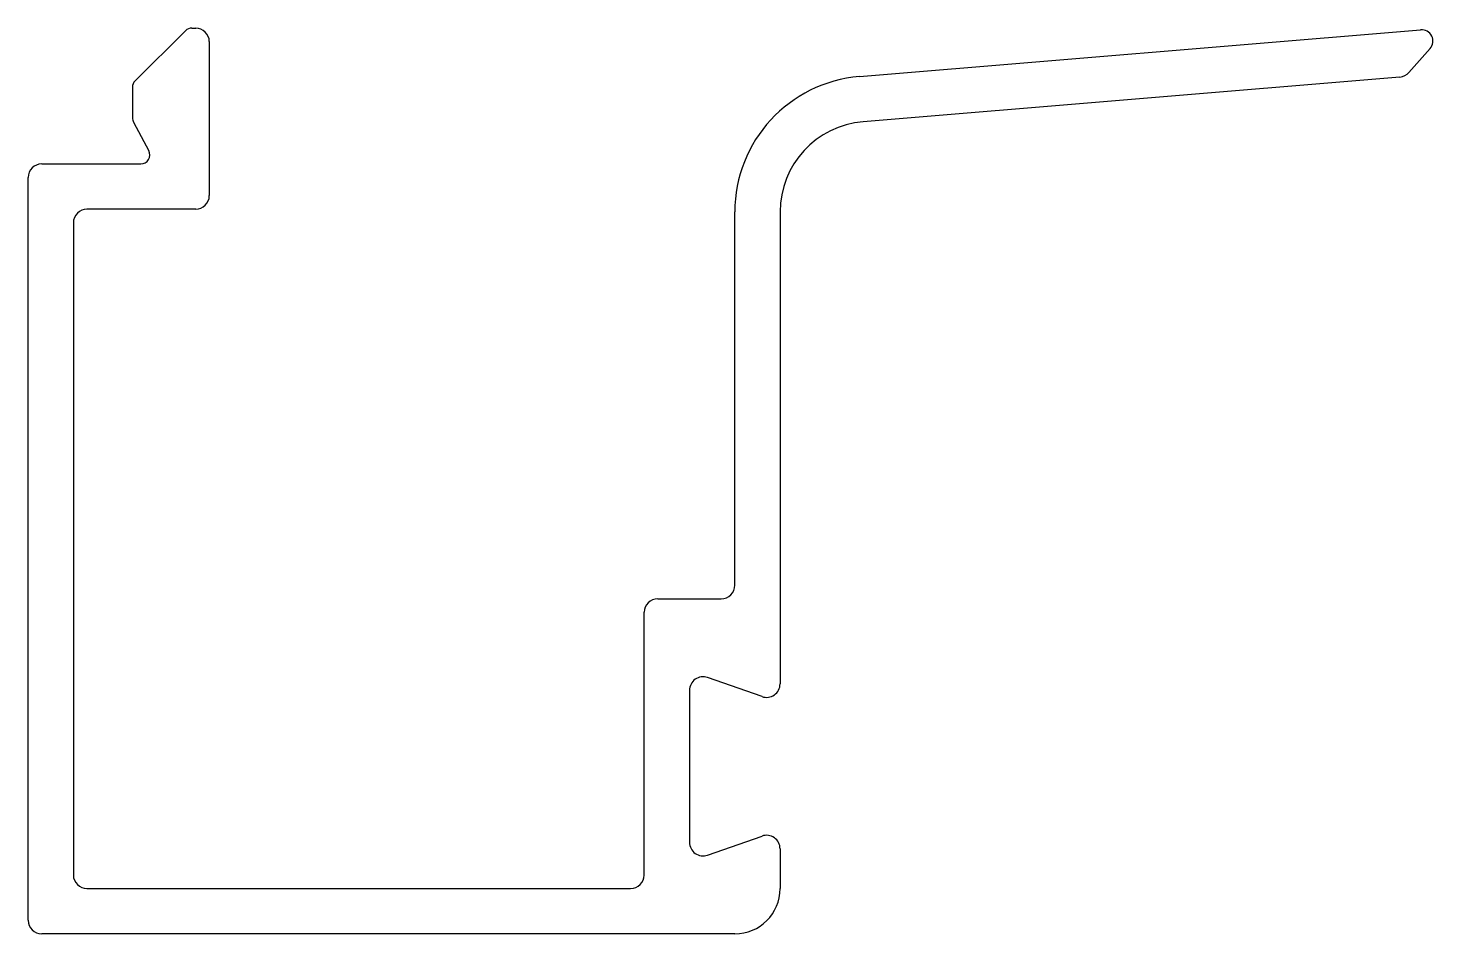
# Model space of a CAD drawing. Extents: x 857 to 888, y 459.1 to 479.1.
import ezdxf

# ---------------------------------------------------------------- set-up
doc = ezdxf.new("R2010")
doc.units = 0
doc.layers.get('0').update_dxf_attribs({"linetype": 'CONTINUOUS'})

msp = doc.modelspace()

# ---------------------------------------------------------------- linework, layer by layer
for p, q in [((860.614, 479.147), (860.7, 479.147)), ((875.351, 478.076), (887.739, 479.108)), ((860.473, 479.088), (859.362, 477.983)), ((861, 478.847), (861, 475.447)), ((887.48, 478.166), (887.947, 478.693)), ((887.281, 478.066), (875.434, 477.079)), ((859.303, 477.842), (859.303, 477.165)), ((859.327, 477.071), (859.662, 476.44)), ((857.3, 476.147), (859.486, 476.147)), ((857, 459.447), (857, 475.847)), ((860.7, 475.147), (858.3, 475.147)), ((872.6, 466.847), (872.6, 475.086)), ((873.6, 475.086), (873.6, 464.669)), ((858, 474.847), (858, 460.447)), ((870.9, 466.547), (872.3, 466.547)), ((870.6, 460.447), (870.6, 466.247)), ((873.201, 464.386), (872, 464.807)), ((871.6, 464.524), (871.6, 461.169)), ((872, 460.886), (873.201, 461.307)), ((873.6, 461.024), (873.6, 460.147)), ((858.3, 460.147), (870.3, 460.147)), ((872.6, 459.147), (857.3, 459.147))]:
    msp.add_line(p, q)
for centre, radius, start, end in [((860.614, 478.947), 0.2, 90, 134.852), ((860.7, 478.847), 0.3, 0, 90), ((887.76, 478.859), 0.25, 318.4347, 94.7636), ((859.503, 477.842), 0.2, 134.852, 180), ((875.6, 475.086), 3, 94.7636, 180), ((887.256, 478.365), 0.3, 274.7636, 318.4347), ((859.503, 477.165), 0.2, 180, 208), ((875.6, 475.086), 2, 94.7636, 180), ((859.486, 476.347), 0.2, 270, 28), ((857.3, 475.847), 0.3, 90, 180), ((860.7, 475.447), 0.3, 270, 0), ((858.3, 474.847), 0.3, 90, 180), ((872.3, 466.847), 0.3, 270, 0), ((870.9, 466.247), 0.3, 90, 180), ((871.9, 464.524), 0.3, 70.71, 180), ((873.3, 464.669), 0.3, 250.71, 0), ((871.9, 461.169), 0.3, 180, 289.29), ((873.3, 461.024), 0.3, 0, 109.29), ((858.3, 460.447), 0.3, 180, 270), ((870.3, 460.447), 0.3, 270, 0), ((872.6, 460.147), 1, 270, 0), ((857.3, 459.447), 0.3, 180, 270)]:
    msp.add_arc(centre, radius, start, end)

doc.saveas('drawing.dxf')
